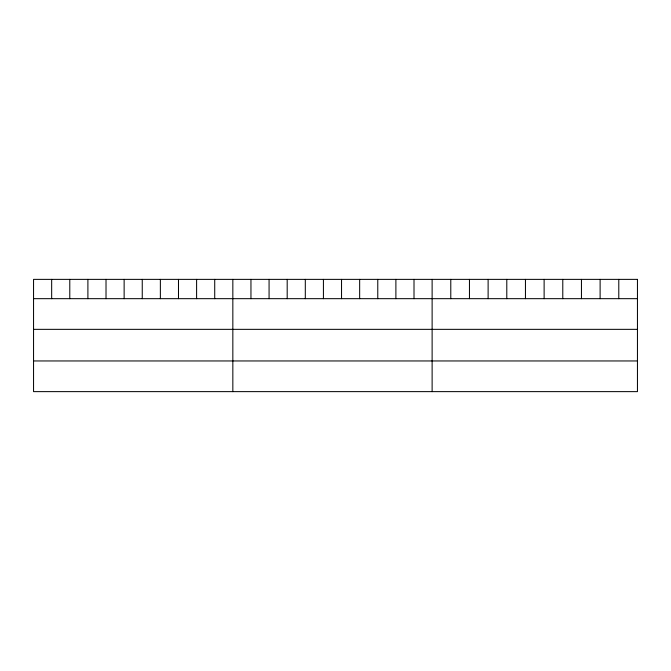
<?xml version="1.0" encoding="UTF-8"?>
<svg xmlns="http://www.w3.org/2000/svg" width="671" height="671" viewBox="0 0 671 671"><rect width="100%" height="100%" fill="white"/><g stroke="black" fill="none" stroke-linecap="round" stroke-linejoin="round"><path stroke-width="1.01" d="M33.55 298.67L637.45 298.67M33.55 329.344L637.45 329.344M33.55 360.956L637.45 360.956M618.788 279.371L618.788 298.67M600.117 279.371L600.117 298.67M581.455 279.371L581.455 298.67M562.784 279.371L562.784 298.67M544.122 279.371L544.122 298.67M525.452 279.371L525.452 298.67M506.79 279.371L506.79 298.67M488.119 279.371L488.119 298.67M469.457 279.371L469.457 298.67M450.786 279.371L450.786 298.67M432.124 279.371L432.124 391.629M414.007 279.371L414.007 298.67M395.89 279.371L395.89 298.67M377.773 279.371L377.773 298.67M359.656 279.371L359.656 298.67M341.539 279.371L341.539 298.67M323.422 279.371L323.422 298.67M305.305 279.371L305.305 298.67M287.188 279.371L287.188 298.67M269.071 279.371L269.071 298.67M250.954 279.371L250.954 298.67M232.837 279.371L232.837 391.629M214.72 279.371L214.72 298.67M196.603 279.371L196.603 298.67M178.486 279.371L178.486 298.67M160.369 279.371L160.369 298.67M142.252 279.371L142.252 298.67M124.135 279.371L124.135 298.67M106.018 279.371L106.018 298.67M87.901 279.371L87.901 298.67M69.784 279.371L69.784 298.67M51.667 279.371L51.667 298.67M637.45 279.371L33.55 279.371L33.55 391.629L637.45 391.629L637.45 279.371"/></g></svg>
